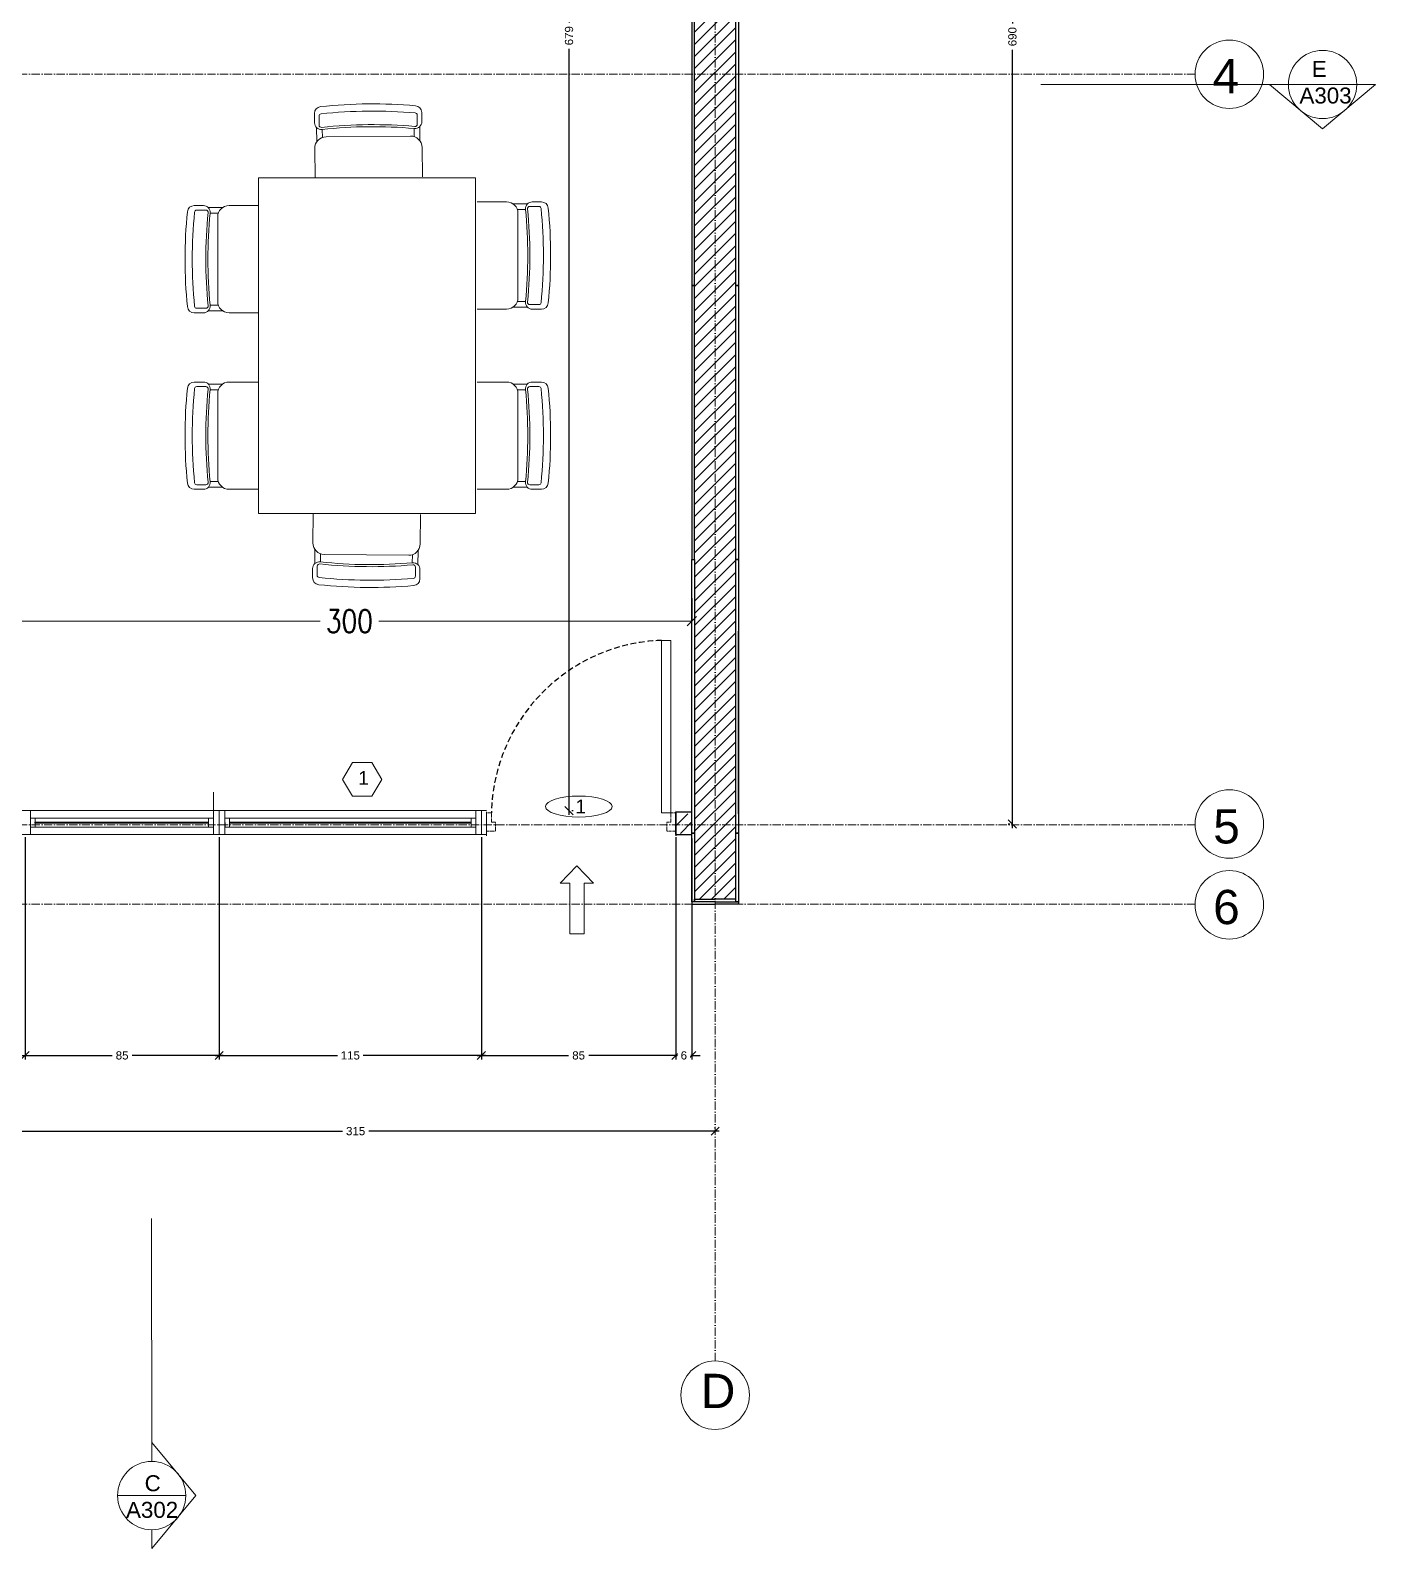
# Model space of a CAD drawing. Header units: centimetres. Extents: x -1332 to 7887, y -608 to 4152.
# Drawn here: x 2640 to 3229, y -602 to 63 of the extents above; entities that cross this region are included whole.
import ezdxf

# ---------------------------------------------------------------- set-up
doc = ezdxf.new("R2010")
doc.units = ezdxf.units.CM
doc.header["$MEASUREMENT"] = 0
for name, pattern in [('ACAD_ISO10W100', [18, 12, -3, 0, -3]), ('CENTER', [2, 1.25, -0.25, 0.25, -0.25]), ('HIDDEN', [0.375, 0.25, -0.125])]:
    doc.linetypes.add(name, pattern=pattern)
doc.layers.get('DEFPOINTS').update_dxf_attribs({"color": 210})
doc.layers.add('ARREDI', color=252, linetype='Continuous', lineweight=18)
doc.layers.add('NUMERAZIONE', color=30, linetype='Continuous', lineweight=5)
for name, color, linetype in [('INFISSI', 130, 'Continuous'), ('quote nuove', 253, 'Continuous'), ('STRUTTURA', 7, 'Continuous')]:
    doc.layers.add(name, color=color, linetype=linetype)
doc.styles.add('ARIAL', font='Arial.ttf')
doc.styles.add('E-ROMANS', font='romans.shx', dxfattribs={"width": 0.8})
doc.styles.get("Standard").update_dxf_attribs({"font": 'Arial.ttf'})
doc.dimstyles.new('Copia di 1', dxfattribs={"dimscale": 0.001, "dimtxt": 10000, "dimasz": 4000, "dimexe": 100, "dimexo": 10000, "dimgap": 0.1, "dimtad": 0, "dimtoh": 1, "dimdec": 0, "dimzin": 0, "dimdsep": 46, "dimtxsty": 'E-ROMANS', "dimblk": 'OBLIQUE', "dimcen": 1.2, "dimclrd": 256, "dimclre": 256, "dimclrt": 256, "dimadec": 0, "dimazin": 0, "dimtfac": 1, "dimtdec": 0, "dimtmove": 1, "dimatfit": 3, "dimldrblk": 'OPEN90', "dimfxl": 1, "dimtfill": 1, "dimtolj": 1, "dimtzin": 0, "dimlwd": 0, "dimarcsym": 0})
doc.dimstyles.new('TICK_36', dxfattribs={"dimtxt": 3.6, "dimasz": 3.6, "dimexe": 1.8, "dimexo": 1.2, "dimgap": 1.8, "dimtad": 0, "dimdec": 0, "dimzin": 0, "dimdsep": 46, "dimtxsty": 'ARIAL', "dimblk": 'OBLIQUE', "dimcen": 1.8, "dimdle": 1.8, "dimclrd": 256, "dimclrt": 256, "dimadec": 0, "dimazin": 0, "dimtfac": 1, "dimtdec": 0, "dimtmove": 1, "dimatfit": 3, "dimldrblk": 'OPEN90', "dimfxl": 1, "dimtfill": 1, "dimtolj": 1, "dimtzin": 0, "dimarcsym": 0})

# ---------------------------------------------------------------- blocks, each defined once
blk = doc.blocks.new('_Oblique')
at = {"color": 0, "linetype": 'ByBlock', "lineweight": -2}
blk.add_line((-0.5, -0.5), (0.5, 0.5), dxfattribs=at)
blk = doc.blocks.new('*D146')
at = {"layer": 'DEFPOINTS', "color": 0, "transparency": 16777216}
for p in [(2625.04, -419.46), (2940.01, -419.46), (2940.01, -419.46)]:
    blk.add_point(p, dxfattribs=at)
at = {"layer": 'quote nuove', "color": 0, "lineweight": -2, "transparency": 16777216}
for p, q in [((2940.01, -418.26), (2940.01, -417.66)), ((2625.04, -420.66), (2625.04, -421.26))]:
    blk.add_line(p, q, dxfattribs=at)
at = {"layer": 'quote nuove', "lineweight": -2, "transparency": 16777216}
for p, q in [((2623.24, -419.46), (2776.74, -419.46)), ((2941.81, -419.46), (2788.32, -419.46))]:
    blk.add_line(p, q, dxfattribs=at)
at = {"layer": 'quote nuove', "lineweight": -2, "transparency": 16777216, "xscale": 3.6, "yscale": 3.6, "zscale": 3.6, "rotation": 180}
blk.add_blockref('_Oblique', (2625.04, -419.46), dxfattribs=at)
at = {"layer": 'quote nuove', "lineweight": -2, "transparency": 16777216, "xscale": 3.6, "yscale": 3.6, "zscale": 3.6}
blk.add_blockref('_Oblique', (2940.01, -419.46), dxfattribs=at)
at = {"layer": 'quote nuove', "lineweight": 0, "transparency": 16777216, "insert": (2782.53, -419.46), "char_height": 3.6, "attachment_point": 5, "style": 'ARIAL', "bg_fill": 3, "box_fill_scale": 1.25, "bg_fill_color": 256, "bg_fill_true_color": 13158600, "bg_fill_transparency": 0}
blk.add_mtext('\\A1;315', dxfattribs=at)
blk = doc.blocks.new('_Open90')
at = {"color": 0, "linetype": 'ByBlock', "lineweight": -2}
for p, q in [((0, 0), (-1, 0)), ((-0.5, 0.5), (0, 0)), ((0, 0), (-0.5, -0.5))]:
    blk.add_line(p, q, dxfattribs=at)
blk = doc.blocks.new('*D152')
at = {"layer": 'DEFPOINTS', "color": 0, "transparency": 16777216}
for p in [(3070.2, 404.91), (3070.2, 404.91), (3070.2, -284.95)]:
    blk.add_point(p, dxfattribs=at)
at = {"layer": 'quote nuove', "lineweight": -2, "transparency": 16777216}
for p, q in [((3070.2, 406.71), (3070.2, 65.76)), ((3070.2, -286.75), (3070.2, 54.2))]:
    blk.add_line(p, q, dxfattribs=at)
at = {"layer": 'quote nuove', "color": 0, "lineweight": -2, "transparency": 16777216}
for p, q in [((3069, 404.91), (3068.4, 404.91)), ((3069, -284.95), (3068.4, -284.95))]:
    blk.add_line(p, q, dxfattribs=at)
at = {"layer": 'quote nuove', "lineweight": -2, "transparency": 16777216, "xscale": 3.6, "yscale": 3.6, "zscale": 3.6}
for p, rotation in [((3070.2, 404.91), 90), ((3070.2, -284.95), 270)]:
    blk.add_blockref('_Oblique', p, dxfattribs=dict(at, rotation=rotation))
at = {"layer": 'quote nuove', "lineweight": 0, "transparency": 16777216, "insert": (3070.2, 59.98), "char_height": 3.6, "attachment_point": 5, "rotation": 90, "style": 'ARIAL', "bg_fill": 3, "box_fill_scale": 1.25, "bg_fill_color": 256, "bg_fill_true_color": 13158600, "bg_fill_transparency": 0}
blk.add_mtext('\\A1;690', dxfattribs=at)
blk = doc.blocks.new('*D157')
at = {"layer": 'DEFPOINTS', "color": 0, "transparency": 16777216}
for p in [(2629.8, -196.05), (2929.8, -196.05), (2929.8, -196.05)]:
    blk.add_point(p, dxfattribs=at)
at = {"layer": 'quote nuove', "lineweight": -2, "transparency": 16777216}
for p, q in [((2929.8, -186.05), (2929.8, -195.95)), ((2629.8, -206.05), (2629.8, -196.15))]:
    blk.add_line(p, q, dxfattribs=at)
at = {"layer": 'quote nuove', "lineweight": 0, "transparency": 16777216}
for p, q in [((2629.8, -196.05), (2769.51, -196.05)), ((2929.8, -196.05), (2790.08, -196.05))]:
    blk.add_line(p, q, dxfattribs=at)
at = {"layer": 'quote nuove', "lineweight": 0, "transparency": 16777216, "xscale": 4, "yscale": 4, "zscale": 4, "rotation": 180}
blk.add_blockref('_Oblique', (2629.8, -196.05), dxfattribs=at)
at = {"layer": 'quote nuove', "lineweight": 0, "transparency": 16777216, "xscale": 4, "yscale": 4, "zscale": 4}
blk.add_blockref('_Oblique', (2929.8, -196.05), dxfattribs=at)
at = {"layer": 'quote nuove', "lineweight": 0, "transparency": 16777216, "insert": (2779.8, -196.05), "char_height": 10, "attachment_point": 5, "style": 'E-ROMANS', "bg_fill": 3, "box_fill_scale": 1.25, "bg_fill_color": 256, "bg_fill_true_color": 13158600, "bg_fill_transparency": 0}
blk.add_mtext('\\A1;300', dxfattribs=at)
blk = doc.blocks.new('*D122')
at = {"layer": 'DEFPOINTS', "color": 0, "transparency": 16777216}
for p in [(2876.02, 399.81), (2876.02, 399.81), (2876.02, -279.04)]:
    blk.add_point(p, dxfattribs=at)
at = {"layer": 'quote nuove', "color": 0, "lineweight": -2, "transparency": 16777216}
for p, q in [((2874.82, 399.81), (2874.22, 399.81)), ((2877.22, -279.04), (2877.82, -279.04))]:
    blk.add_line(p, q, dxfattribs=at)
at = {"layer": 'quote nuove', "lineweight": -2, "transparency": 16777216}
for p, q in [((2876.02, 401.61), (2876.02, 66.18)), ((2876.02, -280.84), (2876.02, 54.6))]:
    blk.add_line(p, q, dxfattribs=at)
at = {"layer": 'quote nuove', "lineweight": -2, "transparency": 16777216, "xscale": 3.6, "yscale": 3.6, "zscale": 3.6}
for p, rotation in [((2876.02, 399.81), 90), ((2876.02, -279.04), 270)]:
    blk.add_blockref('_Oblique', p, dxfattribs=dict(at, rotation=rotation))
at = {"layer": 'quote nuove', "lineweight": 0, "transparency": 16777216, "insert": (2876.02, 60.39), "char_height": 3.6, "attachment_point": 5, "rotation": 90, "style": 'ARIAL', "bg_fill": 3, "box_fill_scale": 1.25, "bg_fill_color": 256, "bg_fill_true_color": 13158600, "bg_fill_transparency": 0}
blk.add_mtext('\\A1;679', dxfattribs=at)
blk = doc.blocks.new('*D170')
at = {"layer": 'DEFPOINTS', "color": 0, "transparency": 16777216}
for p in [(2722.76, -289.54), (2837.63, -289.54), (2837.63, -386.29)]:
    blk.add_point(p, dxfattribs=at)
at = {"layer": 'quote nuove', "color": 0, "lineweight": -2, "transparency": 16777216}
for p, q in [((2722.76, -290.74), (2722.76, -388.09)), ((2837.63, -290.74), (2837.63, -388.09))]:
    blk.add_line(p, q, dxfattribs=at)
at = {"layer": 'quote nuove', "lineweight": -2, "transparency": 16777216}
for p, q in [((2720.96, -386.29), (2774.58, -386.29)), ((2839.43, -386.29), (2785.82, -386.29))]:
    blk.add_line(p, q, dxfattribs=at)
at = {"layer": 'quote nuove', "lineweight": -2, "transparency": 16777216, "xscale": 3.6, "yscale": 3.6, "zscale": 3.6, "rotation": 180}
blk.add_blockref('_Oblique', (2722.76, -386.29), dxfattribs=at)
at = {"layer": 'quote nuove', "lineweight": -2, "transparency": 16777216, "xscale": 3.6, "yscale": 3.6, "zscale": 3.6}
blk.add_blockref('_Oblique', (2837.63, -386.29), dxfattribs=at)
at = {"layer": 'quote nuove', "lineweight": 0, "transparency": 16777216, "insert": (2780.2, -386.29), "char_height": 3.6, "attachment_point": 5, "style": 'ARIAL', "bg_fill": 3, "box_fill_scale": 1.25, "bg_fill_color": 256, "bg_fill_true_color": 13158600, "bg_fill_transparency": 0}
blk.add_mtext('\\A1;115', dxfattribs=at)
blk = doc.blocks.new('*D171')
at = {"layer": 'DEFPOINTS', "color": 0, "transparency": 16777216}
for p in [(2637.76, -289.54), (2722.76, -289.53), (2722.76, -386.29)]:
    blk.add_point(p, dxfattribs=at)
at = {"layer": 'quote nuove', "color": 0, "lineweight": -2, "transparency": 16777216}
for p, q in [((2637.76, -290.74), (2637.76, -388.09)), ((2722.76, -290.73), (2722.76, -388.09))]:
    blk.add_line(p, q, dxfattribs=at)
at = {"layer": 'quote nuove', "lineweight": -2, "transparency": 16777216}
for p, q in [((2635.96, -386.29), (2675.87, -386.29)), ((2724.56, -386.29), (2684.66, -386.29))]:
    blk.add_line(p, q, dxfattribs=at)
at = {"layer": 'quote nuove', "lineweight": -2, "transparency": 16777216, "xscale": 3.6, "yscale": 3.6, "zscale": 3.6, "rotation": 180}
blk.add_blockref('_Oblique', (2637.76, -386.29), dxfattribs=at)
at = {"layer": 'quote nuove', "lineweight": -2, "transparency": 16777216, "xscale": 3.6, "yscale": 3.6, "zscale": 3.6}
blk.add_blockref('_Oblique', (2722.76, -386.29), dxfattribs=at)
at = {"layer": 'quote nuove', "lineweight": 0, "transparency": 16777216, "insert": (2680.26, -386.29), "char_height": 3.6, "attachment_point": 5, "style": 'ARIAL', "bg_fill": 3, "box_fill_scale": 1.25, "bg_fill_color": 256, "bg_fill_true_color": 13158600, "bg_fill_transparency": 0}
blk.add_mtext('\\A1;85', dxfattribs=at)
blk = doc.blocks.new('*D172')
at = {"layer": 'DEFPOINTS', "color": 0, "transparency": 16777216}
for p in [(2837.63, -289.54), (2922.8, -289.54), (2922.8, -386.29)]:
    blk.add_point(p, dxfattribs=at)
at = {"layer": 'quote nuove', "color": 0, "lineweight": -2, "transparency": 16777216}
for p, q in [((2837.63, -290.74), (2837.63, -388.09)), ((2922.8, -290.74), (2922.8, -388.09))]:
    blk.add_line(p, q, dxfattribs=at)
at = {"layer": 'quote nuove', "lineweight": -2, "transparency": 16777216}
for p, q in [((2835.83, -386.29), (2875.82, -386.29)), ((2924.6, -386.29), (2884.61, -386.29))]:
    blk.add_line(p, q, dxfattribs=at)
at = {"layer": 'quote nuove', "lineweight": -2, "transparency": 16777216, "xscale": 3.6, "yscale": 3.6, "zscale": 3.6, "rotation": 180}
blk.add_blockref('_Oblique', (2837.63, -386.29), dxfattribs=at)
at = {"layer": 'quote nuove', "lineweight": -2, "transparency": 16777216, "xscale": 3.6, "yscale": 3.6, "zscale": 3.6}
blk.add_blockref('_Oblique', (2922.8, -386.29), dxfattribs=at)
at = {"layer": 'quote nuove', "lineweight": 0, "transparency": 16777216, "insert": (2880.21, -386.29), "char_height": 3.6, "attachment_point": 5, "style": 'ARIAL', "bg_fill": 3, "box_fill_scale": 1.25, "bg_fill_color": 256, "bg_fill_true_color": 13158600, "bg_fill_transparency": 0}
blk.add_mtext('\\A1;85', dxfattribs=at)
blk = doc.blocks.new('*D173')
at = {"layer": 'DEFPOINTS', "color": 0, "transparency": 16777216}
for p in [(2922.8, -290.04), (2929.8, -290.04)]:
    blk.add_point(p, dxfattribs=at)
at = {"layer": 'quote nuove', "color": 0, "lineweight": -2, "transparency": 16777216}
for p, q in [((2922.8, -291.24), (2922.8, -388.09)), ((2929.8, -291.24), (2929.8, -388.09))]:
    blk.add_line(p, q, dxfattribs=at)
at = {"layer": 'quote nuove', "lineweight": -2, "transparency": 16777216}
for p, q in [((2922.8, -386.29), (2919.2, -386.29)), ((2922.8, -386.29), (2923.31, -386.29)), ((2929.8, -386.29), (2929.28, -386.29)), ((2929.8, -386.29), (2933.4, -386.29))]:
    blk.add_line(p, q, dxfattribs=at)
at = {"layer": 'quote nuove', "lineweight": -2, "transparency": 16777216, "xscale": 3.6, "yscale": 3.6, "zscale": 3.6}
blk.add_blockref('_Oblique', (2922.8, -386.29), dxfattribs=at)
at = {"layer": 'quote nuove', "lineweight": -2, "transparency": 16777216, "xscale": 3.6, "yscale": 3.6, "zscale": 3.6, "rotation": 180}
blk.add_blockref('_Oblique', (2929.8, -386.29), dxfattribs=at)
at = {"layer": 'quote nuove', "lineweight": 0, "transparency": 16777216, "insert": (2926.3, -386.29), "char_height": 3.6, "attachment_point": 5, "style": 'ARIAL', "bg_fill": 3, "box_fill_scale": 1.25, "bg_fill_color": 256, "bg_fill_true_color": 13158600, "bg_fill_transparency": 0}
blk.add_mtext('\\A1;6', dxfattribs=at)
at = {"layer": 'DEFPOINTS', "color": 0, "transparency": 16777216}
blk.add_point((2929.8, -386.29), dxfattribs=at)

msp = doc.modelspace()

# ---------------------------------------------------------------- hatches: boundary and pattern name
at = {"layer": 'ARREDI'}
h = msp.add_hatch(dxfattribs=at)
h.set_pattern_fill('ANSI31', color=0, scale=30)
h.paths.add_polyline_path([(2940, 430.03), (2931, 430.03), (2931, -288.99), (2931, -288.99), (2931, -317.79), (2940.01, -317.79)])
h.paths.add_polyline_path([(2949, 430.03), (2940, 430.03), (2940.01, -317.79), (2949, -317.79)])
at = {"layer": 'STRUTTURA'}
h = msp.add_hatch(dxfattribs=at)
h.set_pattern_fill('ANSI31', color=256, scale=30)
h.paths.add_polyline_path([(2394, 408.71), (2320.3, 408.71), (2320.3, 401.21), (2394, 401.21)])
h.paths.add_polyline_path([(2449, 408.71), (2440.3, 408.71), (2436.5, 408.71), (2436.5, 401.21), (2440.3, 401.21), (2441.5, 401.21), (2441.5, 320.01), (2442.77, 320.01), (2442.77, 369.41), (2447.74, 369.41), (2447.74, 320.01), (2449, 320.01)])
h.paths.add_polyline_path([(2449, 245.01), (2441.5, 245.01), (2441.5, 108.81), (2440.07, 108.81), (2320.3, 108.81), (2320.3, 101.31), (2441, 101.31), (2441, 40.01), (2454, 40.01), (2454, 47.01), (2449, 47.01), (2449, 100.31)])
h.paths.add_polyline_path([(2628.8, 48.01), (2530, 48.01), (2530, 40.01), (2621.3, 40.01), (2621.3, 39.01), (2621.3, 37.98), (2628.8, 37.98)])
h.paths.add_polyline_path([(2628.8, 37.98), (2621.3, 37.98), (2621.3, -281.49), (2525.3, -281.49), (2525.3, -288.99), (2628.8, -288.99), (2628.8, -29.12)])
h.paths.add_polyline_path([(2440.3, -281.49), (2320.3, -281.49), (2320.3, -288.99), (2440.3, -288.99)])
h.paths.add_polyline_path([(2929.8, -280.44), (2922.8, -280.44), (2922.8, -289.04), (2929.8, -289.04)])

# ---------------------------------------------------------------- linework, layer by layer
at = {"layer": 'ARREDI'}
for p, q in [((2811.49, 26.78), (2811.53, 22.76)), ((2764.53, 22.3), (2764.49, 26.32)), ((2765.43, 20.18), (2765.5, 13.87)), ((2766.54, 21.22), (2766.5, 25.17)), ((2809.5, 25.59), (2809.54, 21.64)), ((2810.66, 20.62), (2810.72, 14.31)), ((2767.94, 19.37), (2767.98, 15.79)), ((2769.59, 16.07), (2806.59, 16.43)), ((2808.17, 19.77), (2808.2, 16.18)), ((2764.76, -1.87), (2764.64, 11.02)), ((2811.64, 11.48), (2811.76, -1.41)), ((2835.02, -1.87), (2740.02, -1.87)), ((2740.02, -1.87), (2740.02, -148.87)), ((2835.02, -1.87), (2826.65, -1.87)), ((2835.02, -148.87), (2835.02, -1.87)), ((2835.75, -12.39), (2848.65, -12.39)), ((2857.8, -13.28), (2851.49, -13.28)), ((2859.92, -12.39), (2863.94, -12.39)), ((2715.85, -14), (2711.83, -14)), ((2716.94, -16), (2712.99, -16)), ((2717.97, -14.88), (2724.28, -14.88)), ((2718.8, -17.38), (2722.39, -17.38)), ((2722.12, -19), (2722.12, -56)), ((2740.02, -14), (2727.12, -14)), ((2856.97, -15.78), (2853.38, -15.78)), ((2853.65, -17.39), (2853.65, -54.39)), ((2858.83, -14.39), (2862.78, -14.39)), ((2712.99, -59), (2716.94, -59)), ((2718.8, -57.61), (2722.39, -57.61)), ((2848.65, -59.39), (2835.75, -59.39)), ((2857.8, -58.51), (2851.49, -58.51)), ((2856.97, -56.01), (2853.38, -56.01)), ((2862.78, -57.39), (2858.83, -57.39)), ((2863.94, -59.39), (2859.92, -59.39)), ((2711.83, -61), (2715.85, -61)), ((2717.97, -60.11), (2724.28, -60.11)), ((2727.12, -61), (2740.02, -61)), ((2715.85, -91.31), (2711.83, -91.31)), ((2717.97, -92.2), (2724.28, -92.2)), ((2740.02, -91.31), (2727.12, -91.31)), ((2835.75, -91.31), (2848.65, -91.31)), ((2857.8, -92.2), (2851.49, -92.2)), ((2859.92, -91.31), (2863.94, -91.31)), ((2716.94, -93.31), (2712.99, -93.31)), ((2718.8, -94.7), (2722.39, -94.7)), ((2722.12, -96.31), (2722.12, -133.31)), ((2856.97, -94.7), (2853.38, -94.7)), ((2853.65, -96.31), (2853.65, -133.31)), ((2858.83, -93.31), (2862.78, -93.31)), ((2711.83, -138.31), (2715.85, -138.31)), ((2712.99, -136.31), (2716.94, -136.31)), ((2717.97, -137.43), (2724.28, -137.43)), ((2718.8, -134.93), (2722.39, -134.93)), ((2727.12, -138.31), (2740.02, -138.31)), ((2848.65, -138.31), (2835.75, -138.31)), ((2857.8, -137.43), (2851.49, -137.43)), ((2856.97, -134.93), (2853.38, -134.93)), ((2862.78, -136.31), (2858.83, -136.31)), ((2863.94, -138.31), (2859.92, -138.31)), ((2740.02, -148.87), (2835.02, -148.87)), ((2763.96, -148.87), (2763.83, -161.77)), ((2810.83, -162.23), (2810.96, -149.33)), ((2764.63, -170.92), (2764.69, -164.62)), ((2809.85, -171.36), (2809.92, -165.06)), ((2765.73, -171.97), (2765.69, -175.92)), ((2767.14, -170.12), (2767.17, -166.53)), ((2768.78, -166.82), (2805.78, -167.18)), ((2807.36, -170.51), (2807.4, -166.93)), ((2808.69, -176.34), (2808.73, -172.39)), ((2763.72, -173.04), (2763.68, -177.06)), ((2810.68, -177.52), (2810.72, -173.5)), ((2922.8, -279.04), (2922.8, -279.04))]:
    msp.add_line(p, q, dxfattribs=at)
for centre, radius, start, end in [((2767.49, 26.35), 3, 96.10065, 180.56006), ((2790.05, -184.78), 215.32, 85.01947, 96.10065), ((2790.06, -185.94), 213.32, 85.01947, 96.10065), ((2808.49, 26.75), 3, 0.56006, 85.01947), ((2767.53, 22.33), 3, 180.56006, 276.20738), ((2767.5, 25.18), 1, 96.10065, 180.56006), ((2767.54, 21.23), 1, 180.56006, 276.20738), ((2790.06, -185.87), 207.32, 84.91274, 96.20738), ((2790.05, -184.78), 205.32, 84.91274, 96.20738), ((2808.53, 22.73), 3, 264.91274, 0.56006), ((2808.54, 21.63), 1, 264.91274, 0.56006), ((2808.5, 25.58), 1, 0.56006, 85.01947), ((2769.64, 11.07), 5, 90.56006, 180.56006), ((2806.64, 11.43), 5, 0.56006, 90.56006), ((2848.65, -17.39), 5, 0, 90), ((2859.92, -15.39), 3, 90, 185.64732), ((2863.94, -15.39), 3, 5.54059, 90), ((2923.16, -37.5), 215.32, 174.45941, 185.54059), ((2711.83, -17), 3, 90, 174.45941), ((2924.32, -37.5), 213.32, 174.45941, 185.54059), ((2712.99, -17), 1, 90, 174.45941), ((2715.85, -17), 3, 354.35268, 90), ((2924.25, -37.5), 207.32, 174.35268, 185.64732), ((2716.94, -17), 1, 354.35268, 90), ((2923.16, -37.5), 205.32, 174.35268, 185.64732), ((2727.12, -19), 5, 90, 180), ((2652.61, -35.89), 205.32, 354.35268, 5.64732), ((2858.83, -15.39), 1, 90, 185.64732), ((2651.52, -35.89), 207.32, 354.35268, 5.64732), ((2862.78, -15.39), 1, 5.54059, 90), ((2651.45, -35.89), 213.32, 354.45941, 5.54059), ((2652.61, -35.89), 215.32, 354.45941, 5.54059), ((2711.83, -58), 3, 185.54059, 270), ((2712.99, -58), 1, 185.54059, 270), ((2715.85, -58), 3, 270, 5.64732), ((2716.94, -58), 1, 270, 5.64732), ((2727.12, -56), 5, 180, 270), ((2848.65, -54.39), 5, 270, 0), ((2859.92, -56.39), 3, 174.35268, 270), ((2858.83, -56.39), 1, 174.35268, 270), ((2862.78, -56.39), 1, 270, 354.45941), ((2863.94, -56.39), 3, 270, 354.45941), ((2711.83, -94.31), 3, 90, 174.45941), ((2715.85, -94.31), 3, 354.35268, 90), ((2727.12, -96.31), 5, 90, 180), ((2848.65, -96.31), 5, 0, 90), ((2859.92, -94.31), 3, 90, 185.64732), ((2863.94, -94.31), 3, 5.54059, 90), ((2923.16, -114.81), 215.32, 174.45941, 185.54059), ((2924.32, -114.81), 213.32, 174.45941, 185.54059), ((2712.99, -94.31), 1, 90, 174.45941), ((2924.25, -114.81), 207.32, 174.35268, 185.64732), ((2716.94, -94.31), 1, 354.35268, 90), ((2923.16, -114.81), 205.32, 174.35268, 185.64732), ((2652.61, -114.81), 205.32, 354.35268, 5.64732), ((2858.83, -94.31), 1, 90, 185.64732), ((2651.52, -114.81), 207.32, 354.35268, 5.64732), ((2862.78, -94.31), 1, 5.54059, 90), ((2651.45, -114.81), 213.32, 354.45941, 5.54059), ((2652.61, -114.81), 215.32, 354.45941, 5.54059), ((2711.83, -135.31), 3, 185.54059, 270), ((2712.99, -135.31), 1, 185.54059, 270), ((2715.85, -135.31), 3, 270, 5.64732), ((2716.94, -135.31), 1, 270, 5.64732), ((2727.12, -133.31), 5, 180, 270), ((2848.65, -133.31), 5, 270, 0), ((2859.92, -135.31), 3, 174.35268, 270), ((2858.83, -135.31), 1, 174.35268, 270), ((2862.78, -135.31), 1, 270, 354.45941), ((2863.94, -135.31), 3, 270, 354.45941), ((2768.83, -161.82), 5, 179.43994, 269.43994), ((2805.83, -162.18), 5, 269.43994, 359.43994), ((2766.72, -173.07), 3, 83.79262, 179.43994), ((2766.73, -171.98), 1, 83.79262, 179.43994), ((2789.26, 35.13), 207.32, 263.79262, 275.08726), ((2789.25, 34.03), 205.32, 263.79262, 275.08726), ((2807.72, -173.47), 3, 359.43994, 95.08726), ((2807.73, -172.38), 1, 359.43994, 95.08726), ((2766.68, -177.09), 3, 179.43994, 263.89935), ((2766.69, -175.93), 1, 179.43994, 263.89935), ((2789.26, 35.2), 213.32, 263.89935, 274.98053), ((2807.69, -176.33), 1, 274.98053, 359.43994), ((2807.68, -177.49), 3, 274.98053, 359.43994), ((2789.25, 34.03), 215.32, 263.89935, 274.98053)]:
    msp.add_arc(centre, radius, start, end, dxfattribs=at)
at = {"layer": 'INFISSI', "color": 4, "linetype": 'Continuous', "lineweight": 0}
for p, q in [((2839.8, -279.04), (2629.8, -279.04)), ((2802.81, -279.04), (2717.81, -279.04)), ((2839.8, -289.54), (2629.8, -289.54)), ((2802.81, -289.54), (2717.81, -289.54))]:
    msp.add_line(p, q, dxfattribs=at)
at = {"layer": 'INFISSI', "color": 4, "lineweight": 0}
for p, q in [((2722.76, -279.04), (2637.76, -279.04)), ((2640.13, -279.04), (2640.13, -289.54)), ((2640.13, -282.29), (2642.13, -282.29)), ((2642.13, -282.29), (2718.13, -282.29)), ((2642.13, -284.04), (2718.13, -284.04)), ((2718.13, -284.54), (2642.13, -284.54)), ((2718.13, -284.04), (2716.94, -284.04)), ((2716.94, -284.54), (2718.13, -284.54)), ((2720.26, -282.29), (2718.13, -282.29)), ((2718.13, -284.29), (2718.13, -284.04)), ((2725.26, -282.29), (2727.26, -282.29)), ((2727.26, -282.29), (2833.09, -282.29)), ((2727.26, -284.54), (2727.26, -284.04)), ((2727.26, -284.04), (2833.09, -284.04)), ((2833.09, -284.54), (2727.26, -284.54)), ((2835.09, -282.29), (2833.09, -282.29)), ((2839.8, -289.54), (2839.8, -279.54)), ((2839.8, -280.04), (2839.8, -290.04)), ((2879.36, -303.3), (2872.05, -310.88)), ((2879.36, -303.3), (2886.66, -310.88)), ((2872.05, -310.88), (2876.33, -310.88)), ((2882.67, -310.88), (2886.66, -310.88))]:
    msp.add_line(p, q, dxfattribs=at)
at = {"layer": 'INFISSI'}
msp.add_line((2642.13, -284.54), (2642.13, -284.04), dxfattribs=at)
at = {"layer": 'INFISSI', "color": 4, "linetype": 'Continuous', "lineweight": 0}
msp.add_lwpolyline([(2916.57, -204.48), (2916.57, -280.04), (2920.57, -280.04), (2920.57, -204.48), (2916.57, -204.48)], dxfattribs=at)
for points in [[(2722.76, -279.04), (2720.26, -279.04), (2720.26, -289.54), (2722.76, -289.54)], [(2722.76, -279.04), (2725.26, -279.04), (2725.26, -289.54), (2722.76, -289.54)], [(2837.63, -279.04), (2835.13, -279.04), (2835.13, -289.54), (2837.63, -289.54)]]:
    msp.add_lwpolyline(points, close=True, dxfattribs=at)
at = {"layer": 'INFISSI', "color": 4, "linetype": 'CENTER', "lineweight": 0}
for points in [[(2842.02, -280.04), (2839.8, -280.04), (2839.8, -288.04), (2843.8, -288.04), (2843.8, -284.04), (2842.02, -284.04), (2842.02, -280.04)], [(2920.57, -280.04), (2922.8, -280.04), (2922.8, -288.04), (2918.8, -288.04), (2918.8, -284.04), (2920.57, -284.04), (2920.57, -280.04)]]:
    msp.add_lwpolyline(points, dxfattribs=at)
at = {"layer": 'INFISSI', "color": 4, "lineweight": 0}
msp.add_lwpolyline([(2882.67, -310.88), (2882.67, -332.97), (2876.33, -332.97), (2876.33, -310.88)], dxfattribs=at)
at = {"layer": 'INFISSI', "color": 4, "linetype": 'HIDDEN', "lineweight": -2, "ltscale": 10}
msp.add_arc((2919.22, -281.65), 77.22, 91.9643, 178.79906, dxfattribs=at)
at = {"layer": 'NUMERAZIONE', "lineweight": 0}
for p, q in [((3203.88, 39.01), (3082.66, 39.01)), ((3206.03, 19.62), (3182.79, 39.01)), ((3182.79, 39.01), (3229.27, 39.01)), ((3206.03, 19.62), (3229.27, 39.01)), ((2693.22, -564.13), (2693.12, -457.76)), ((2712.61, -579.08), (2693.22, -555.84)), ((2708.17, -579.08), (2678.27, -579.08)), ((2712.61, -579.08), (2693.22, -602.32)), ((2693.22, -602.32), (2693.22, -594.04))]:
    msp.add_line(p, q, dxfattribs=at)
at = {"layer": 'NUMERAZIONE'}
msp.add_lwpolyline([(2793.97, -265.37), (2789.69, -257.97), (2781.14, -257.97), (2776.86, -265.37), (2781.14, -272.78), (2789.69, -272.78)], close=True, dxfattribs=at)
at = {"layer": 'NUMERAZIONE', "lineweight": 0}
for centre in [(3206.03, 39.01), (2693.22, -579.08)]:
    msp.add_circle(centre, 14.95, dxfattribs=at)
at = {"layer": 'NUMERAZIONE'}
msp.add_ellipse((2880.28, -277.27), major_axis=(14.61, 0), ratio=0.314087, dxfattribs=at)
at = {"layer": 'quote nuove', "color": 253, "linetype": 'ACAD_ISO10W100', "lineweight": 0, "ltscale": 0.3}
for p, q in [((2940.01, -520.09), (2940, 632.12)), ((3150.2, 43.51), (2299.89, 43.51)), ((3150.2, -285.24), (2299.89, -285.24)), ((3150.2, -320.09), (2299.89, -320.09))]:
    msp.add_line(p, q, dxfattribs=at)
at = {"layer": 'quote nuove', "color": 253, "lineweight": 0}
for centre in [(3165.2, 43.51), (3165.2, -284.92), (3165.2, -320.3), (2940, -535.09)]:
    msp.add_circle(centre, 15, dxfattribs=at)
at = {"layer": 'STRUTTURA'}
for p, q in [((2950.2, 39.61), (2950.2, -20.39)), ((2950.2, -280.49), (2950.2, -200.49)), ((2922.8, -279.54), (2929.8, -279.54)), ((2922.8, -289.54), (2922.8, -279.54)), ((2922.8, -280.04), (2922.8, -290.04)), ((2922.8, -289.54), (2929.8, -289.54))]:
    msp.add_line(p, q, dxfattribs=at)
for points in [[(2931, -48.99), (2931, 71.01), (2929.8, 71.01), (2929.8, -48.99)], [(2949, -48.99), (2949, 71.01), (2950.2, 71.01), (2950.2, -48.99)], [(2931, -168.99), (2931, -48.99), (2929.8, -48.99), (2929.8, -168.99)], [(2949, -168.99), (2949, -48.99), (2950.2, -48.99), (2950.2, -168.99)], [(2929.8, -288.99), (2929.8, -168.99), (2931, -168.99), (2931, -288.99)], [(2949, -288.99), (2949, -168.99), (2950.2, -168.99), (2950.2, -288.99)], [(2929.8, -318.99), (2929.8, -288.99), (2931, -288.99), (2931, -318.99)], [(2949, -318.99), (2949, -288.99), (2950.2, -288.99), (2950.2, -318.99)]]:
    msp.add_lwpolyline(points, close=True, dxfattribs=at)
for points in [[(2940, -318.99), (2929.8, -318.99), (2929.8, -320.09), (2940, -320.09)], [(2940, -318.99), (2931, -318.99), (2931, -317.79), (2940, -317.79)], [(2940, -318.99), (2949, -318.99), (2949, -317.79), (2940, -317.79)], [(2940, -318.99), (2950.2, -318.99), (2950.2, -320.09), (2940, -320.09)]]:
    msp.add_lwpolyline(points, dxfattribs=at)

# ---------------------------------------------------------------- texts
at = {"layer": 'NUMERAZIONE', "lineweight": 0, "char_height": 7, "attachment_point": 7}
for s, insert in [('\\pt7,14;  E\\P\\pi-7,l7,tz;A303', (3195.91, 30.6)), ('\\pi-7,l7;   C\\PA302', (2681.98, -588.94))]:
    msp.add_mtext_dynamic_manual_height_columns(s, width=18.8196, gutter_width=12.5, heights=[0], dxfattribs=dict(at, insert=insert))
at = {"layer": 'NUMERAZIONE', "ltscale": 0.1, "char_height": 6, "attachment_point": 1}
for insert in [(2783.64, -261.73), (2878.78, -274.25)]:
    msp.add_mtext_dynamic_manual_height_columns('1', width=0.5819, gutter_width=12.5, heights=[0], dxfattribs=dict(at, insert=insert))
at = {"layer": 'quote nuove', "color": 253, "lineweight": 0, "char_height": 15, "attachment_point": 1}
for s, insert in [('4', (3157.88, 50.16)), ('5', (3158.15, -278.43)), ('6', (3158.1, -313.78)), ('D', (2933.72, -525.74))]:
    msp.add_mtext_dynamic_manual_height_columns(s, width=15.1923, gutter_width=12.5, heights=[0], dxfattribs=dict(at, insert=insert))

# ---------------------------------------------------------------- next in the draw order: dimensions: what is measured, and where the dimension line sits
at = {"layer": 'quote nuove', "color": 253, "lineweight": 0}
dim = msp.add_linear_dim(base=(3070.2, 404.91), p1=(3070.2, -284.95), p2=(3070.2, 404.91), angle=90, dimstyle='TICK_36', dxfattribs=at)
dim.commit()
dim.dimension.update_dxf_attribs({"geometry": '*D152', "text_midpoint": (3070.2, 59.98)})
for base, p1, p2, dimstyle, picture, middle in [((2929.8, -196.05), (2629.8, -196.05), (2929.8, -196.05), 'Copia di 1', '*D157', (2779.8, -196.05)), ((2837.63, -386.29), (2722.76, -289.54), (2837.63, -289.54), 'TICK_36', '*D170', (2780.2, -386.29)), ((2940.01, -419.46), (2625.04, -419.46), (2940.01, -419.46), 'TICK_36', '*D146', (2782.53, -419.46))]:
    dim = msp.add_linear_dim(base=base, p1=p1, p2=p2, dimstyle=dimstyle, dxfattribs=at)
    dim.commit()
    dim.dimension.update_dxf_attribs({"geometry": picture, "text_midpoint": middle})

# ---------------------------------------------------------------- next in the draw order: linework, layer by layer
at = {"layer": 'ARREDI'}
msp.add_line((2720.26, -289.54), (2720.26, -270.89), dxfattribs=at)
at = {"layer": 'ARREDI', "lineweight": 0}
msp.add_line((2637.76, -289.54), (2720.26, -289.54), dxfattribs=at)
at = {"layer": 'INFISSI', "color": 4, "lineweight": 0}
for p, q in [((2837.63, -289.54), (2837.63, -279.04)), ((2835.63, -289.54), (2837.63, -289.54))]:
    msp.add_line(p, q, dxfattribs=at)

# ---------------------------------------------------------------- next in the draw order: dimensions: what is measured, and where the dimension line sits
at = {"layer": 'quote nuove', "color": 253, "lineweight": 0}
dim = msp.add_linear_dim(base=(2876.02, 399.81), p1=(2876.02, -279.04), p2=(2876.02, 399.81), angle=90, dimstyle='TICK_36', dxfattribs=at)
dim.commit()
dim.dimension.update_dxf_attribs({"geometry": '*D122', "text_midpoint": (2876.02, 60.39)})

# ---------------------------------------------------------------- next in the draw order: dimensions: what is measured, and where the dimension line sits
for base, p1, p2, picture, middle in [((2722.76, -386.29), (2637.76, -289.54), (2722.76, -289.53), '*D171', (2680.26, -386.29)), ((2922.8, -386.29), (2837.63, -289.54), (2922.8, -289.54), '*D172', (2880.21, -386.29))]:
    dim = msp.add_linear_dim(base=base, p1=p1, p2=p2, dimstyle='TICK_36', dxfattribs=at)
    dim.commit()
    dim.dimension.update_dxf_attribs({"geometry": picture, "text_midpoint": middle})

# ---------------------------------------------------------------- next in the draw order: linework, layer by layer
at = {"layer": 'ARREDI'}
msp.add_line((2922.8, -279.54), (2922.8, -289.54), dxfattribs=at)
msp.add_line((2922.8, -279.54), (2922.8, -289.54), dxfattribs=at)
at = {"layer": 'INFISSI', "color": 4, "lineweight": 0}
for p, q in [((2642.13, -282.29), (2642.13, -286.29)), ((2718.13, -282.29), (2718.13, -286.29)), ((2718.13, -282.29), (2718.13, -286.29)), ((2727.26, -282.29), (2727.26, -286.29)), ((2833.09, -282.29), (2833.09, -286.29)), ((2642.13, -286.29), (2640.13, -286.29)), ((2718.13, -286.29), (2642.13, -286.29)), ((2718.13, -286.29), (2720.26, -286.29)), ((2725.26, -286.29), (2727.71, -286.29)), ((2727.26, -286.29), (2725.26, -286.29)), ((2725.26, -286.29), (2727.73, -286.29)), ((2833.09, -286.29), (2727.26, -286.29)), ((2833.09, -286.29), (2835.09, -286.29))]:
    msp.add_line(p, q, dxfattribs=at)
at = {"layer": 'INFISSI'}
msp.add_line((2725.26, -284.29), (2725.26, -286.29), dxfattribs=at)

# ---------------------------------------------------------------- next in the draw order: dimensions: what is measured, and where the dimension line sits
at = {"layer": 'quote nuove', "color": 253, "lineweight": 0}
dim = msp.add_linear_dim(base=(2929.8, -386.29), p1=(2922.8, -290.04), p2=(2929.8, -290.04), text='6', dimstyle='TICK_36', dxfattribs=at)
dim.commit()
dim.dimension.update_dxf_attribs({"geometry": '*D173', "text_midpoint": (2926.3, -386.29)})

# ---------------------------------------------------------------- next in the draw order: linework, layer by layer
at = {"layer": 'ARREDI'}
msp.add_lwpolyline([(2949, 430.03), (2931, 430.03), (2931, -317.79), (2949, -317.79)], close=True, dxfattribs=at)

doc.saveas('drawing.dxf')
